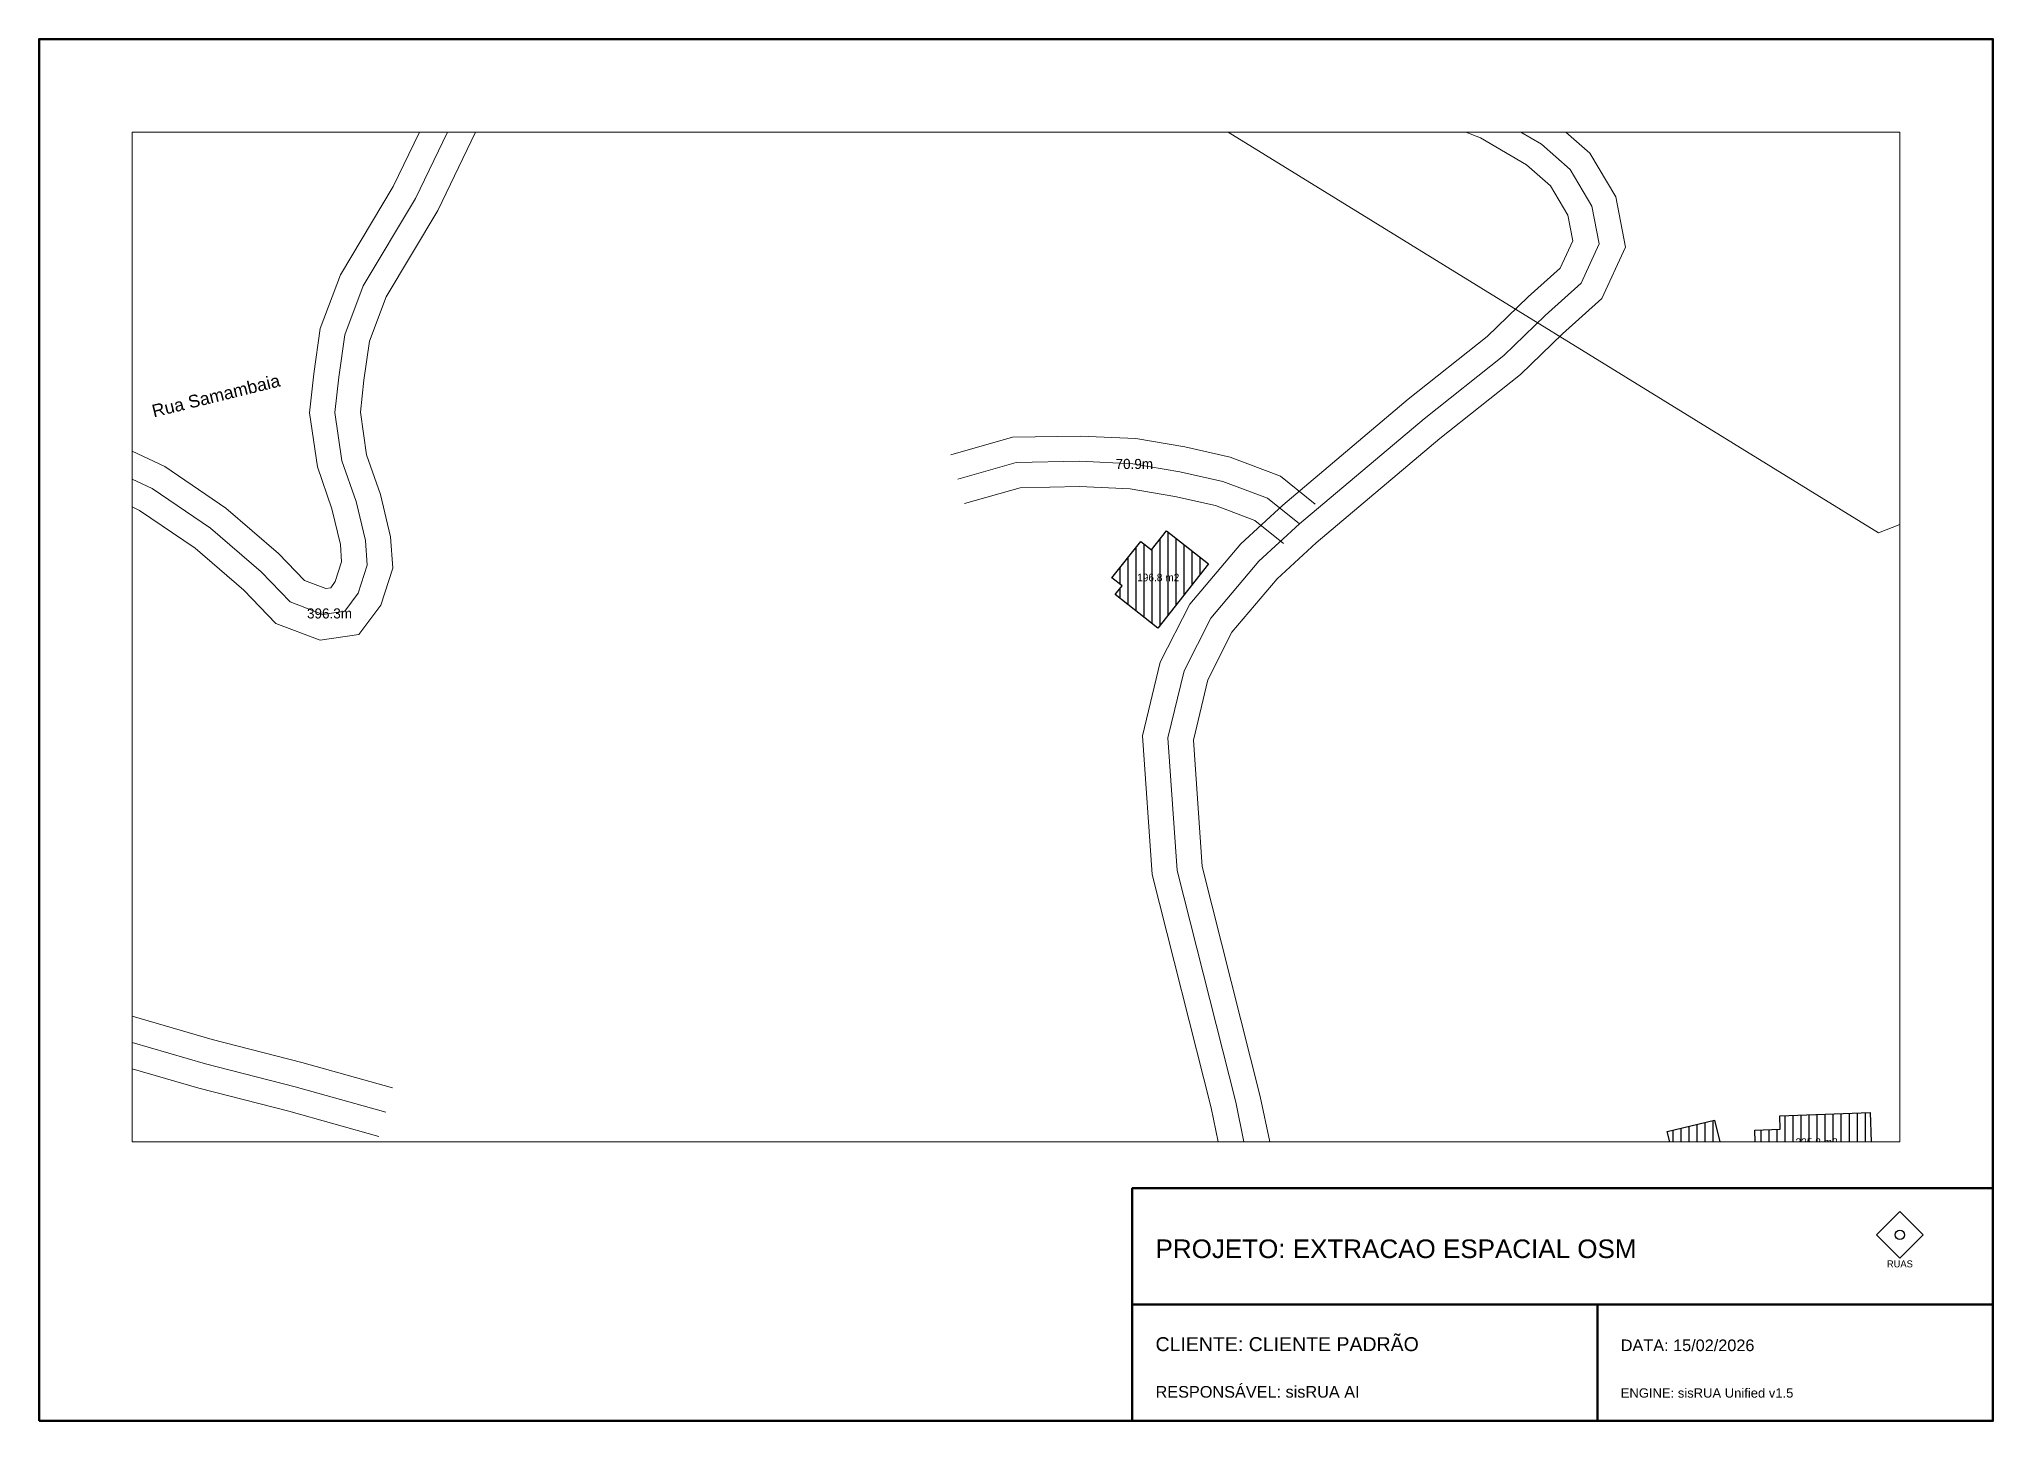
# Paper-space layout 'Layout1' of a CAD drawing. Header units: metres, sheet in millimetres. Extents: x 0 to 420, y 0 to 297.
# The model-space entities are those that its viewports show. They can reach past a viewport. Long polylines and large blocks are cut down to what shows.
import ezdxf
from ezdxf.enums import TextEntityAlignment as Align

# ---------------------------------------------------------------- set-up
doc = ezdxf.new("R2010")
doc.units = ezdxf.units.M
for name, color, linetype, lineweight in [('ANNOT_AREA', 2, 'Continuous', 13), ('ANNOT_LENGTH', 2, 'Continuous', 13), ('EDIFICACAO', 7, 'Continuous', 30), ('QUADRO', 7, 'Continuous', 50), ('TEXTO', 7, 'Continuous', 15), ('VEGETACAO', 3, 'Continuous', 13), ('VIAS', 8, 'Continuous', 15), ('VIAS_MEIO_FIO', 251, 'Continuous', 9)]:
    doc.layers.add(name, color=color, linetype=linetype, lineweight=lineweight)
doc.styles.add('PRO_STYLE', font='arial.ttf')

# ---------------------------------------------------------------- blocks, each defined once
blk = doc.blocks.new('LOGO')
at = {"color": 7}
blk.add_lwpolyline([(0, 5), (5, 0), (0, -5), (-5, 0)], close=True, dxfattribs=at)
at = {"color": 2}
blk.add_circle((0, 0), 1, dxfattribs=at)
at = {"color": 7}
blk.add_text('RUAS', height=1.5, dxfattribs=at).set_placement((0, -7), align=Align.CENTER)

msp = doc.modelspace()

# ---------------------------------------------------------------- hatches: boundary and pattern name
at = {"layer": 'EDIFICACAO_HATCH'}
h = msp.add_hatch(dxfattribs=at)
h.set_pattern_fill('ANSI31', scale=0.5, angle=45)
h.paths.add_polyline_path([(26.87, 17.28), (29.82, 21), (38.14, 14.48), (28.08, 1.77), (19.65, 8.38), (21.01, 10.11), (18.98, 11.7), (24.73, 18.94), (26.87, 17.28)])
h = msp.add_hatch(dxfattribs=at)
h.set_pattern_fill('ANSI31', scale=0.5, angle=45)
h.paths.add_polyline_path([(129.01, -97.98), (138.38, -95.71), (140.62, -104.88), (131.26, -107.14), (129.01, -97.98)])
h = msp.add_hatch(dxfattribs=at)
h.set_pattern_fill('ANSI31', scale=0.5, angle=45)
h.paths.add_polyline_path([(151.42, -97.51), (151.33, -94.87), (169.2, -94.23), (169.58, -104.82), (151.14, -105.48), (151.1, -104.66), (146.64, -104.81), (146.38, -97.69), (151.42, -97.51)])

# ---------------------------------------------------------------- linework, layer by layer
at = {"layer": 'EDIFICACAO'}
for points in [[(26.87, 17.28), (29.82, 21), (38.14, 14.48), (28.08, 1.77), (19.65, 8.38), (21.01, 10.11), (18.98, 11.7), (24.73, 18.94), (26.87, 17.28)], [(129.01, -97.98), (138.38, -95.71), (140.62, -104.88), (131.26, -107.14), (129.01, -97.98)], [(151.42, -97.51), (151.33, -94.87), (169.2, -94.23), (169.58, -104.82), (151.14, -105.48), (151.1, -104.66), (146.64, -104.81), (146.38, -97.69), (151.42, -97.51)]]:
    msp.add_lwpolyline(points, close=True, dxfattribs=at)
at = {"layer": 'VEGETACAO'}
msp.add_lwpolyline([(-108.67, 192.83), (170.89, 20.63), (389.84, 105.68)], dxfattribs=at)
at = {"layer": 'VIAS'}
for points in [[(49.23, -119.61), (43.53, -92.15), (31.92, -46.27), (30.1, -20.01), (33.3, -6.73), (38.6, 3.72), (48.14, 14.99), (56.14, 22.38), (80.84, 43.2), (96.64, 55.76), (104.87, 63.7), (111.94, 70.05), (115.54, 77.85), (114.11, 85.36), (109.79, 92.59), (104.11, 97.61), (94.16, 103.42)], [(-86.73, 153.62), (-118.98, 86.88), (-129.31, 69.57), (-132.96, 59.83), (-134.14, 51.48), (-134.94, 44.46), (-133.54, 34.86), (-130.74, 26.81), (-128.89, 19.08), (-128.55, 14.24), (-130.36, 8.64), (-132.98, 5.1), (-137.32, 4.46), (-143.8, 6.94), (-149.55, 12.93), (-159.59, 21.55), (-171.12, 29.39), (-184.24, 35.6)], [(56.14, 22.38), (49.85, 27.46), (40.95, 30.82), (32.48, 32.74), (23.18, 34.31), (12.65, 34.79), (0.05, 34.56), (-11.55, 31.27)], [(-124.86, -94.16), (-142.78, -89.1), (-160.56, -84.55), (-179.86, -78.95)]]:
    msp.add_lwpolyline(points, dxfattribs=at)
at = {"layer": 'VIAS_MEIO_FIO', "color": 251}
for points in [[(44.44, -121.11), (38.66, -93.27), (26.97, -47.07), (25.06, -19.59), (28.57, -4.99), (34.41, 6.5), (44.53, 18.46), (52.84, 26.13), (77.67, 47.07), (93.34, 59.53), (101.47, 67.36), (107.83, 73.08), (110.32, 78.49), (109.36, 83.56), (105.9, 89.36), (101.17, 93.54), (92, 98.9), (76.3, 104.88)], [(54.03, -118.11), (48.4, -91.03), (36.88, -45.48), (35.14, -20.43), (38.02, -8.47), (42.79, 0.93), (51.76, 11.52), (59.45, 18.63), (84, 39.33), (99.94, 52), (108.28, 60.04), (116.05, 67.02), (120.75, 77.21), (118.85, 87.16), (113.68, 95.82), (107.06, 101.68), (96.33, 107.95)], [(-91.21, 155.85), (-123.39, 89.25), (-133.84, 71.74), (-137.83, 61.07), (-139.1, 52.11), (-139.99, 44.38), (-138.42, 33.67), (-135.54, 25.4), (-133.85, 18.32), (-133.6, 14.86), (-134.87, 10.96), (-135.77, 9.75), (-136.76, 9.6), (-140.97, 11.21), (-146.11, 16.56), (-156.55, 25.52), (-168.63, 33.75), (-182.48, 40.3)], [(-82.26, 151.4), (-114.57, 84.5), (-124.79, 67.39), (-128.08, 58.59), (-129.18, 50.84), (-129.9, 44.54), (-128.66, 36.06), (-125.93, 28.22), (-123.93, 19.85), (-123.49, 13.62), (-125.86, 6.32), (-130.2, 0.46), (-137.88, -0.67), (-146.63, 2.67), (-152.99, 9.29), (-162.63, 17.57), (-173.62, 25.04), (-186, 30.9)], [(59.29, 26.27), (52.37, 31.85), (42.4, 35.62), (33.45, 37.65), (23.71, 39.29), (12.72, 39.79), (-0.69, 39.55), (-12.91, 36.08)], [(53, 18.49), (47.33, 23.06), (39.51, 26.02), (31.5, 27.83), (22.65, 29.33), (12.58, 29.79), (0.8, 29.57), (-10.18, 26.46)], [(-123.5, -89.35), (-141.48, -84.27), (-159.24, -79.72), (-178.48, -74.14)], [(-126.22, -98.97), (-144.08, -93.92), (-161.87, -89.37), (-181.24, -83.75)]]:
    msp.add_lwpolyline(points, dxfattribs=at)

# ---------------------------------------------------------------- texts
at = {"layer": 'ANNOT_AREA', "color": 7}
for s, p in [('196.8 m2', (28.17, 11.78)), ('225.8 m2', (158.62, -100.07)), ('90.9 m2', (134.81, -101.43))]:
    msp.add_text(s, height=1.5, dxfattribs=at).set_placement(p, align=Align.MIDDLE_CENTER)
at = {"layer": 'ANNOT_LENGTH', "color": 7}
for s, p in [('70.9m', (23.44, 34.27)), ('396.3m', (-136.01, 4.66))]:
    msp.add_text(s, height=2, dxfattribs=at).set_placement(p, align=Align.MIDDLE_CENTER)
at = {"layer": 'TEXTO', "style": 'PRO_STYLE'}
msp.add_text('Rua Samambaia', height=2.5, rotation=13.8204, dxfattribs=at).set_placement((-158.5, 47.79), align=Align.MIDDLE_CENTER)

psp = doc.layouts.get("Layout1")

# ---------------------------------------------------------------- linework, layer by layer
at = {"layer": 'QUADRO'}
for p, q in [((235, 25), (420, 25)), ((335, 0), (335, 25))]:
    psp.add_line(p, q, dxfattribs=at)
at = {"layer": 'QUADRO', "lineweight": 50}
psp.add_lwpolyline([(0, 0), (420, 0), (420, 297), (0, 297)], close=True, dxfattribs=at)
at = {"layer": 'QUADRO'}
psp.add_lwpolyline([(235, 0), (420, 0), (420, 50), (235, 50)], close=True, dxfattribs=at)

# ---------------------------------------------------------------- block references
psp.add_blockref('LOGO', (400, 40))

# ---------------------------------------------------------------- texts
at = {"style": 'PRO_STYLE'}
for s, height, p in [('PROJETO: EXTRACAO ESPACIAL OSM', 4, (240, 35)), ('CLIENTE: CLIENTE PADRÃO', 3, (240, 15)), ('DATA: 15/02/2026', 2.5, (340, 15)), ('RESPONSÁVEL: sisRUA AI', 2.5, (240, 5)), ('ENGINE: sisRUA Unified v1.5', 2, (340, 5))]:
    psp.add_text(s, height=height, dxfattribs=at).set_placement(p)

# ---------------------------------------------------------------- viewports
at = {"layer": 'VIEWPORTS'}
psp.add_viewport(center=(210, 168.5), size=(380, 217), view_center_point=(0, 0), view_height=200, dxfattribs=at)

doc.saveas('drawing.dxf')
